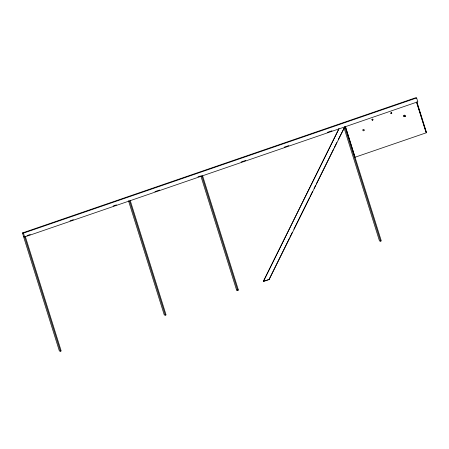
<?xml version="1.0" encoding="UTF-8"?>
<svg xmlns="http://www.w3.org/2000/svg" width="449" height="449" viewBox="0 0 449 449"><rect width="100%" height="100%" fill="white"/><g stroke="black" fill="none" stroke-linecap="round" stroke-linejoin="round"><path stroke-width="0.67" d="M372.878 119.861L372.765 119.221M263.395 281.349L338.928 128.801L263.395 281.349L269.215 279.458L344.748 126.91L338.333 139.426M269.018 279.418L289.223 238.615M289.846 237.358L292.333 232.335M293.887 229.198L309.428 197.807M310.051 196.55L312.538 191.532M314.092 188.389L315.641 185.252M316.264 183.995L333.674 148.844M334.292 147.586L336.784 142.563M372.199 119.187L372.041 119.934M372.866 119.99L372.44 120.158M372.322 119.125L371.901 119.513L372.131 120.04M372.575 120.13L373.001 119.602L372.653 119.142M391.208 112.632L390.782 113.159L391.259 113.67M344.114 128.038L379.5 240.973L380.561 241.175L381.308 240.922L345.427 126.64L355.019 157.245L426.168 132.82L416.509 102.204L416.958 102.03L426.55 132.64L426.292 132.775M23.651 236.769L22.45 232.947L415.628 97.77L416.621 97.961L417.817 101.788L24.639 236.965L23.584 236.758L59.391 351.028L60.447 351.23L61.193 350.978L25.385 236.707M22.45 232.947L23.443 233.138L416.621 97.961M26.962 235.63L30.279 234.49M70.061 220.813L73.378 219.673M113.159 205.996L116.476 204.856M154.927 191.639L159.569 190.039M198.026 176.822L200.018 176.137M241.124 162.005L245.766 160.405M284.223 147.188L288.864 145.588M327.315 132.371L331.957 130.771M200.995 176.502L236.595 290.105L238.397 290.054L202.589 175.784M128.465 200.697L164.272 314.968L165.327 315.176L166.074 314.917L130.266 200.647M236.595 290.105L238.397 290.054M263.591 281.388L269.215 279.458M391.343 112.604L390.86 113.036L391.13 113.625M391.326 113.664L391.797 112.957M391.191 113.653L391.752 113.496L391.741 112.834M200.787 175.834L201.842 176.042L237.656 290.307M416.902 102.77L426.073 132.045M344.748 126.91L380.561 241.175M129.52 200.905L165.327 315.176M23.443 233.138L60.447 351.23M405.037 116.459A0.741 0.718 -79 0 0 404.656 115.247A0.741 0.718 -79 0 0 403.825 116.207A0.741 0.718 -79 0 0 405.037 116.459M364.032 130.558A0.741 0.718 -79 0 0 363.651 129.346A0.741 0.718 -79 0 0 362.814 130.305A0.741 0.718 -79 0 0 364.032 130.558M404.97 116.448A0.741 0.718 -79 0 0 404.594 115.23A0.741 0.718 -79 0 0 403.758 116.19A0.741 0.718 -79 0 0 404.97 116.448"/></g></svg>
